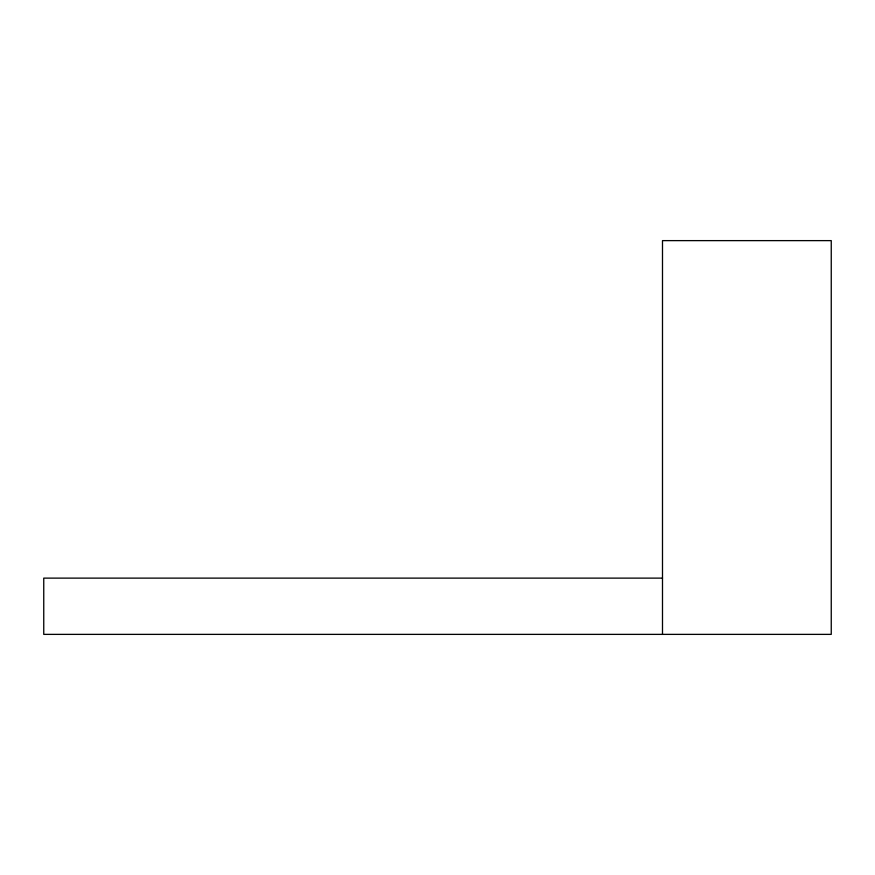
<?xml version="1.0" encoding="UTF-8"?>
<svg xmlns="http://www.w3.org/2000/svg" width="875" height="875" viewBox="0 0 875 875"><rect width="100%" height="100%" fill="white"/><g stroke="black" fill="none" stroke-linecap="round" stroke-linejoin="round"><path stroke-width="1.31" d="M662.495 578.123L43.75 578.123L43.75 634.375L831.25 634.375L831.25 240.625L662.495 240.625L662.495 634.375"/></g></svg>
